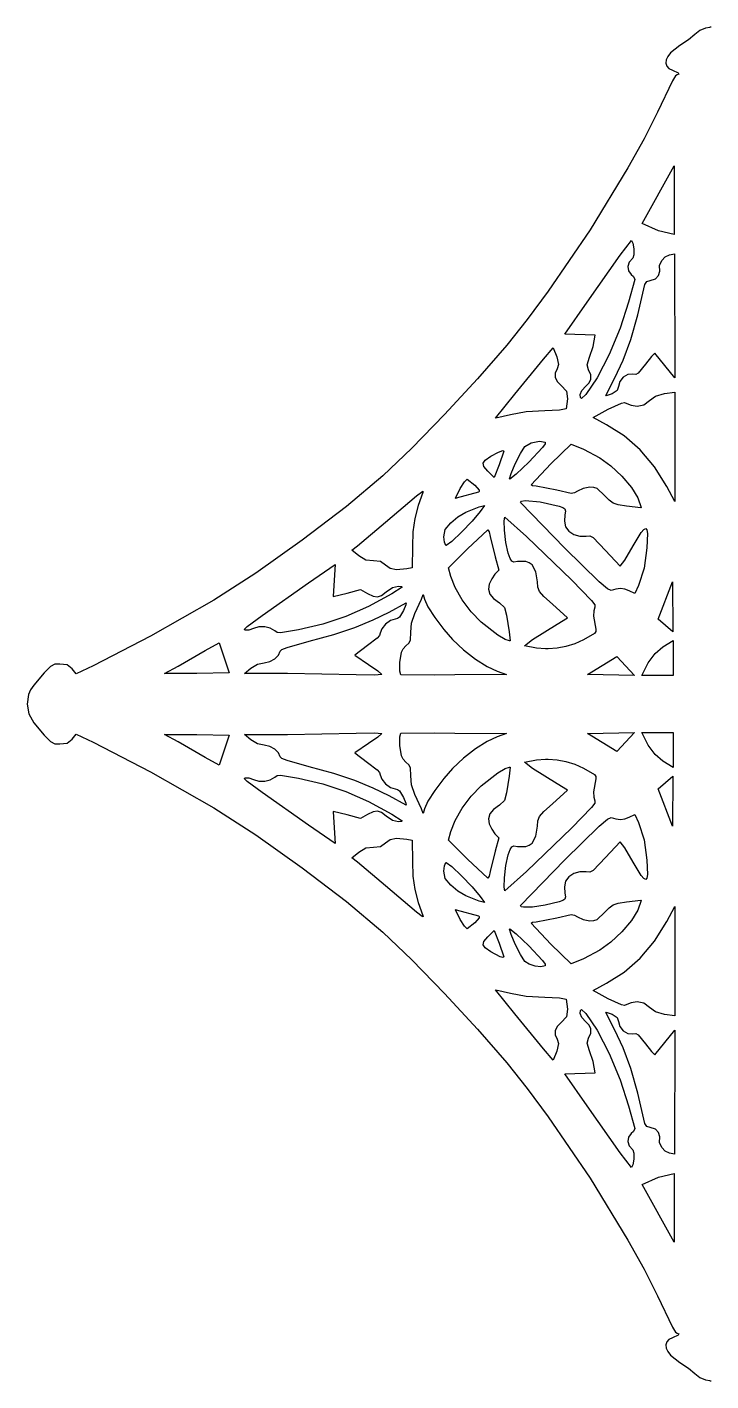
# Model space of a CAD drawing. Extents: x -1 to 211, y 44 to 253.
# Drawn here: x -1 to 105.1, y 43.6 to 253.4 of the extents above; entities that cross this region are included whole.
import ezdxf

# ---------------------------------------------------------------- set-up
doc = ezdxf.new("R2010")
doc.units = 0

msp = doc.modelspace()

# ---------------------------------------------------------------- linework, layer by layer
at = {"layer": 'Layer 1'}
for p, q in [((102.561977, 252.296037), (101.587996, 251.477883)), ((103.33487, 252.889148), (102.561977, 252.296037)), ((104.193574, 253.248537), (103.33487, 252.889148)), ((104.881491, 253.398467), (104.193574, 253.248537)), ((104.881491, 253.442564), (104.881491, 253.398467)), ((104.996144, 253.416106), (104.881491, 253.442564)), ((104.881491, 253.442564), (104.881491, 253.442564)), ((105.110796, 253.442564), (104.996144, 253.416106)), ((100.242463, 250.576245), (98.804564, 249.455516)), ((101.587996, 251.477883), (100.242463, 250.576245)), ((98.105873, 248.343378), (98.048376, 247.840453)), ((98.048376, 247.840453), (98.193255, 247.399583)), ((98.359889, 248.888388), (98.105873, 248.343378)), ((98.804564, 249.455516), (98.359889, 248.888388)), ((98.193255, 247.399583), (98.546368, 247.040737)), ((98.546368, 247.040737), (99.113574, 246.783884)), ((99.555312, 245.878172), (99.096577, 245.091846)), ((99.113574, 246.783884), (99.983171, 246.331451)), ((99.792671, 246.060689), (99.555312, 245.878172)), ((100.051619, 246.139626), (99.792671, 246.060689)), ((99.983171, 246.331451), (100.051619, 246.139626)), ((99.096577, 245.091846), (96.767602, 240.275134)), ((96.767602, 240.275134), (94.682236, 236.135261)), ((94.682236, 236.135261), (92.185237, 231.622682)), ((92.185237, 231.622682), (86.299961, 222.010141)), ((94.386352, 222.989023), (99.351699, 231.92312)), ((99.351699, 231.92312), (99.34288, 221.260412)), ((99.351699, 231.92312), (99.351699, 231.92312)), ((96.917533, 221.851314), (94.386352, 222.989023)), ((86.299961, 222.010141), (79.799008, 212.498986)), ((99.34288, 221.260412), (96.917533, 221.851314)), ((90.999685, 218.067773), (92.728296, 220.369648)), ((92.728296, 220.369648), (92.939418, 219.963969)), ((92.728296, 220.369648), (92.728296, 220.369648)), ((92.939418, 219.963969), (93.069441, 219.04744)), ((93.069441, 219.04744), (93.081808, 218.108507)), ((98.621483, 218.128941), (99.378158, 218.297078)), ((99.378158, 218.297078), (99.431074, 199.070689)), ((99.378158, 218.297078), (99.378158, 218.297078)), ((85.875588, 210.80937), (90.999685, 218.067773)), ((92.379277, 216.973813), (92.145973, 216.31029)), ((92.145973, 216.31029), (92.241314, 215.672226)), ((92.939963, 217.63562), (92.379277, 216.973813)), ((93.081808, 218.108507), (92.939963, 217.63562)), ((97.085102, 216.480273), (97.442802, 217.267872)), ((97.126987, 215.624165), (97.085102, 216.480273)), ((97.442802, 217.267872), (97.965646, 217.80165)), ((97.965646, 217.80165), (98.621483, 218.128941)), ((92.241314, 215.672226), (92.66656, 215.086801)), ((93.248644, 214.319509), (92.252046, 210.80937)), ((92.66656, 215.086801), (93.032868, 214.756671)), ((93.032868, 214.756671), (93.248644, 214.319509)), ((95.086193, 214.004547), (95.647533, 214.169578)), ((95.647533, 214.169578), (96.444548, 214.407601)), ((96.444548, 214.407601), (96.925584, 214.912869)), ((96.925584, 214.912869), (97.126987, 215.624165)), ((79.799008, 212.498986), (76.532415, 208.113138)), ((93.714162, 208.821597), (94.818505, 213.534578)), ((94.818505, 213.534578), (95.086193, 214.004547)), ((82.391908, 205.826384), (85.875588, 210.80937)), ((92.252046, 210.80937), (90.956158, 206.763427)), ((76.532415, 208.113138), (73.369616, 204.150689)), ((92.615976, 204.997664), (93.714162, 208.821597)), ((87.092671, 205.676453), (82.391908, 205.826384)), ((90.956158, 206.763427), (89.258865, 202.658977)), ((73.369616, 204.150689), (68.847001, 198.931513)), ((79.084616, 201.954648), (80.557463, 203.718537)), ((80.557463, 203.718537), (81.130727, 202.333884)), ((80.557463, 203.718537), (80.557463, 203.718537)), ((86.201908, 202.280967), (86.788613, 203.9159)), ((86.788613, 203.9159), (87.092671, 205.676453)), ((91.448272, 201.828421), (92.615976, 204.997664)), ((74.648435, 196.557148), (79.084616, 201.954648)), ((81.130727, 202.333884), (81.415175, 201.121155)), ((85.86968, 201.091666), (86.201908, 202.280967)), ((89.258865, 202.658977), (87.411132, 199.042414)), ((90.13538, 199.079509), (91.448272, 201.828421)), ((95.831592, 202.381263), (94.915519, 201.178537)), ((96.353088, 202.880689), (95.831592, 202.381263)), ((99.431074, 199.070689), (96.353088, 202.880689)), ((80.882782, 199.804737), (80.881763, 199.159724)), ((81.201283, 200.455342), (80.882782, 199.804737)), ((81.415175, 201.121155), (81.201283, 200.455342)), ((86.087255, 200.305412), (85.86968, 201.091666)), ((86.401917, 199.54222), (86.087255, 200.305412)), ((86.434839, 198.876886), (86.401917, 199.54222)), ((92.17994, 199.580612), (91.464022, 199.157299)), ((92.931144, 199.643953), (92.17994, 199.580612)), ((93.390922, 199.59975), (92.931144, 199.643953)), ((93.785086, 199.772011), (93.390922, 199.59975)), ((94.915519, 201.178537), (93.785086, 199.772011)), ((68.847001, 198.931513), (63.745479, 193.39787)), ((80.881763, 199.159724), (81.197048, 198.520906)), ((81.197048, 198.520906), (81.827463, 197.888884)), ((81.827463, 197.888884), (82.643725, 197.015729)), ((85.020593, 197.123246), (85.637463, 197.756592)), ((85.637463, 197.756592), (86.181521, 198.288611)), ((87.411132, 199.042414), (85.663921, 196.460134)), ((86.181521, 198.288611), (86.434839, 198.876886)), ((88.741908, 196.301384), (90.13538, 199.079509)), ((90.717463, 197.730134), (90.492387, 197.108195)), ((90.928245, 198.498859), (90.717463, 197.730134)), ((91.464022, 199.157299), (90.928245, 198.498859)), ((71.623366, 192.817703), (74.648435, 196.557148)), ((82.806421, 195.825134), (82.594755, 194.272912)), ((82.643725, 197.015729), (82.806421, 195.825134)), ((84.790796, 196.477773), (85.020593, 197.123246)), ((84.829052, 196.016841), (84.790796, 196.477773)), ((84.967185, 195.860412), (84.829052, 196.016841)), ((85.663921, 196.460134), (84.967185, 195.860412)), ((88.812463, 196.266106), (88.741908, 196.301384)), ((89.729685, 196.592426), (88.812463, 196.266106)), ((90.492387, 197.108195), (89.729685, 196.592426)), ((91.17632, 195.152543), (91.667414, 195.215476)), ((91.667414, 195.215476), (92.013921, 195.066662)), ((94.656456, 194.870812), (95.506421, 195.534092)), ((95.506421, 195.534092), (96.458027, 196.244075)), ((96.458027, 196.244075), (97.870033, 196.618884)), ((97.870033, 196.618884), (99.466352, 196.865828)), ((99.466352, 196.865828), (99.457533, 179.879578)), ((99.466352, 196.865828), (99.466352, 196.865828)), ((63.745479, 193.39787), (58.651633, 188.169456)), ((73.94288, 193.311592), (71.685102, 192.808884)), ((76.391328, 193.769619), (73.94288, 193.311592)), ((79.287463, 193.946592), (76.391328, 193.769619)), ((81.538633, 194.060705), (79.287463, 193.946592)), ((82.594755, 194.272912), (81.538633, 194.060705)), ((86.766352, 192.897078), (89.129963, 194.202356)), ((89.129963, 194.202356), (91.17632, 195.152543)), ((92.013921, 195.066662), (92.693118, 194.805344)), ((92.693118, 194.805344), (93.61906, 194.696245)), ((93.61906, 194.696245), (94.656456, 194.870812)), ((71.685102, 192.808884), (71.623366, 192.817703)), ((88.847741, 191.75937), (86.766352, 192.897078)), ((91.58072, 190.063668), (88.847741, 191.75937)), ((76.209477, 188.399162), (77.183835, 188.976109)), ((77.183835, 188.976109), (78.476074, 189.254648)), ((78.476074, 189.254648), (79.349199, 189.113537)), ((78.476074, 189.254648), (78.476074, 189.254648)), ((79.349199, 189.113537), (79.335776, 188.841362)), ((94.075554, 187.885196), (91.58072, 190.063668)), ((58.651633, 188.169456), (54.152046, 183.865967)), ((70.049268, 186.303069), (70.908991, 186.899856)), ((70.908991, 186.899856), (72.092386, 187.565281)), ((72.092386, 187.565281), (72.796352, 187.808259)), ((72.937463, 187.711245), (72.18781, 185.56812)), ((72.796352, 187.808259), (72.937463, 187.711245)), ((72.796352, 187.808259), (72.796352, 187.808259)), ((74.704967, 185.743952), (75.521362, 187.332328)), ((75.521362, 187.332328), (76.209477, 188.399162)), ((78.922159, 188.245913), (76.818019, 185.991453)), ((79.335776, 188.841362), (78.922159, 188.245913)), ((80.204685, 185.744509), (83.379685, 188.760759)), ((83.379685, 188.760759), (85.285581, 188.023951)), ((83.379685, 188.760759), (83.379685, 188.760759)), ((85.285581, 188.023951), (87.833505, 186.688189)), ((96.29143, 185.264765), (94.075554, 187.885196)), ((69.706647, 185.820235), (70.049268, 186.303069)), ((69.85275, 185.306152), (69.706647, 185.820235)), ((70.459199, 184.61562), (69.85275, 185.306152)), ((72.18781, 185.56812), (71.446977, 183.627842)), ((74.045514, 184.233024), (74.704967, 185.743952)), ((76.818019, 185.991453), (74.854288, 184.123496)), ((77.170796, 182.498953), (80.204685, 185.744509)), ((87.833505, 186.688189), (89.521155, 185.438697)), ((89.521155, 185.438697), (91.234702, 183.803433)), ((98.187533, 182.243189), (96.29143, 185.264765)), ((54.152046, 183.865967), (48.533815, 179.132388)), ((66.181769, 181.934509), (66.832868, 182.967086)), ((66.832868, 182.967086), (67.222463, 183.380898)), ((67.222463, 183.380898), (68.413088, 182.401939)), ((67.222463, 183.380898), (67.222463, 183.380898)), ((71.446977, 183.627842), (70.459199, 184.61562)), ((73.828227, 183.398537), (74.045514, 184.233024)), ((73.854685, 183.380898), (73.828227, 183.398537)), ((74.854288, 184.123496), (73.854685, 183.380898)), ((91.234702, 183.803433), (92.713883, 182.058325)), ((54.584199, 176.669301), (59.373158, 180.761523)), ((59.373158, 180.761523), (60.369755, 181.493537)), ((60.387394, 181.290689), (59.638688, 179.268449)), ((60.369755, 181.493537), (60.387394, 181.290689)), ((60.369755, 181.493537), (60.369755, 181.493537)), ((65.423296, 180.391106), (66.181769, 181.934509)), ((68.977533, 181.325967), (65.546769, 180.391106)), ((68.413088, 182.401939), (69.085059, 181.639258)), ((69.122407, 181.439408), (68.977533, 181.325967)), ((69.085059, 181.639258), (69.122407, 181.439408)), ((77.398777, 182.34426), (77.170796, 182.498953)), ((77.946908, 182.278467), (77.398777, 182.34426)), ((81.157185, 181.625828), (77.946908, 182.278467)), ((83.382254, 181.124857), (81.157185, 181.625828)), ((83.87597, 181.214965), (83.382254, 181.124857)), ((84.349824, 181.519995), (83.87597, 181.214965)), ((85.218399, 181.921061), (84.349824, 181.519995)), ((86.254824, 182.102078), (85.218399, 181.921061)), ((86.903692, 182.078608), (86.254824, 182.102078)), ((87.406228, 181.912686), (86.903692, 182.078608)), ((88.565519, 180.823259), (87.406228, 181.912686)), ((89.263269, 180.081851), (88.565519, 180.823259)), ((92.713883, 182.058325), (93.698435, 180.479301)), ((99.457533, 179.879578), (98.187533, 182.243189)), ((48.533815, 179.132388), (41.659736, 173.876532)), ((59.638688, 179.268449), (59.127083, 177.260995)), ((65.458574, 180.382287), (65.423296, 180.391106)), ((65.546769, 180.391106), (65.458574, 180.382287)), ((67.019616, 178.239162), (69.101005, 179.05937)), ((69.101005, 179.05937), (69.930033, 179.262217)), ((69.930033, 179.262217), (69.277394, 178.344995)), ((69.930033, 179.262217), (69.930033, 179.262217)), ((75.52156, 179.756106), (75.672817, 179.95262)), ((82.365449, 172.682912), (75.52156, 179.756106)), ((75.672817, 179.95262), (76.244755, 180.029509)), ((76.244755, 180.029509), (78.540064, 179.818165)), ((76.244755, 180.029509), (76.244755, 180.029509)), ((78.540064, 179.818165), (81.492324, 179.165203)), ((81.492324, 179.165203), (82.102213, 178.971395)), ((82.102213, 178.971395), (82.402727, 178.75953)), ((82.472935, 178.410953), (82.391908, 177.807009)), ((82.402727, 178.75953), (82.472935, 178.410953)), ((89.872722, 179.651201), (89.263269, 180.081851)), ((90.67083, 179.396476), (89.872722, 179.651201)), ((91.934546, 179.182842), (90.67083, 179.396476)), ((94.183505, 178.935898), (91.934546, 179.182842)), ((93.698435, 180.479301), (94.25406, 178.953537)), ((94.25406, 178.953537), (94.183505, 178.935898)), ((50.209755, 173.000412), (54.584199, 176.669301)), ((59.127083, 177.260995), (58.833324, 175.175974)), ((63.819245, 175.567347), (64.691283, 176.607564)), ((64.691283, 176.607564), (65.817788, 177.505698)), ((65.817788, 177.505698), (67.019616, 178.239162)), ((68.041735, 176.861836), (66.386056, 175.141274)), ((69.277394, 178.344995), (68.041735, 176.861836)), ((72.974056, 176.876932), (73.105033, 177.47187)), ((73.008019, 175.434578), (72.974056, 176.876932)), ((73.105033, 177.47187), (76.465241, 174.45562)), ((73.105033, 177.47187), (73.105033, 177.47187)), ((82.391908, 177.807009), (82.356006, 176.832856)), ((82.356006, 176.832856), (82.51538, 175.972564)), ((58.833324, 175.175974), (58.738158, 172.921037)), ((63.62413, 174.437981), (63.819245, 175.567347)), ((63.711911, 173.5677), (63.62413, 174.437981)), ((66.386056, 175.141274), (64.846514, 173.708475)), ((67.293019, 172.55062), (70.45038, 175.505134)), ((70.45038, 175.505134), (70.645105, 175.194248)), ((70.45038, 175.505134), (70.45038, 175.505134)), ((70.645105, 175.194248), (70.829616, 174.446801)), ((70.829616, 174.446801), (71.570449, 171.315898)), ((73.252064, 173.551961), (73.008019, 175.434578)), ((76.465241, 174.45562), (83.46788, 167.673467)), ((82.51538, 175.972564), (82.995355, 175.303139)), ((82.995355, 175.303139), (83.785637, 174.795997)), ((83.785637, 174.795997), (84.743359, 174.515541)), ((84.743359, 174.515541), (85.725658, 174.526176)), ((85.725658, 174.526176), (86.277171, 174.564575)), ((86.277171, 174.564575), (86.801121, 174.320412)), ((86.801121, 174.320412), (88.70663, 172.277217)), ((92.98406, 173.000412), (94.235026, 175.065656)), ((94.235026, 175.065656), (94.650178, 175.567732)), ((94.650178, 175.567732), (94.941928, 175.714002)), ((94.941928, 175.714002), (95.12289, 175.502882)), ((95.12289, 175.502882), (95.205678, 174.932792)), ((95.205678, 174.932792), (95.127185, 172.70937)), ((41.659736, 173.876532), (34.474556, 168.793364)), ((49.371908, 172.338953), (50.209755, 173.000412)), ((50.43906, 171.465828), (49.371908, 172.338953)), ((58.738158, 172.921037), (58.729338, 169.631384)), ((63.923991, 173.097426), (63.711911, 173.5677)), ((63.959269, 173.088606), (63.923991, 173.097426)), ((64.846514, 173.708475), (63.959269, 173.088606)), ((64.347324, 169.587287), (67.293019, 172.55062)), ((73.62538, 171.897981), (73.252064, 173.551961)), ((87.697348, 167.458394), (82.365449, 172.682912)), ((88.70663, 172.277217), (90.999685, 169.860689)), ((91.674458, 170.784092), (92.98406, 173.000412)), ((95.127185, 172.70937), (94.712748, 169.556418)), ((42.633852, 167.258953), (46.743713, 170.142912)), ((46.743713, 170.142912), (46.602602, 167.717564)), ((46.743713, 170.142912), (46.743713, 170.142912)), ((51.528273, 170.778962), (50.43906, 171.465828)), ((52.696838, 170.672078), (51.528273, 170.778962)), ((53.793901, 170.588846), (52.696838, 170.672078)), ((54.57538, 170.019439), (53.793901, 170.588846)), ((55.309904, 169.493834), (54.57538, 170.019439)), ((71.570449, 171.315898), (72.134894, 169.243328)), ((73.907744, 171.044157), (73.62538, 171.897981)), ((74.150759, 170.620371), (73.907744, 171.044157)), ((74.483863, 170.506866), (74.150759, 170.620371)), ((75.036491, 170.583884), (74.483863, 170.506866)), ((76.34517, 170.588813), (75.036491, 170.583884)), ((76.870513, 170.389869), (76.34517, 170.588813)), ((77.307354, 170.05905), (76.870513, 170.389869)), ((77.908012, 169.008979), (77.307354, 170.05905)), ((90.999685, 169.860689), (91.674458, 170.784092)), ((34.474556, 168.793364), (27.92302, 164.577842)), ((56.277533, 169.296245), (55.309904, 169.493834)), ((57.891491, 169.463814), (56.277533, 169.296245)), ((58.729338, 169.631384), (57.891491, 169.463814)), ((64.708921, 168.246731), (64.347324, 169.587287)), ((65.380943, 166.559168), (64.708921, 168.246731)), ((71.04852, 167.91869), (70.653227, 167.091384)), ((71.55281, 168.625967), (71.04852, 167.91869)), ((72.134894, 169.243328), (71.55281, 168.625967)), ((78.132116, 167.452981), (77.908012, 169.008979)), ((94.712748, 169.556418), (93.804269, 166.870898)), ((35.446005, 162.205412), (42.633852, 167.258953)), ((46.602602, 167.717564), (46.47031, 165.186384)), ((48.648713, 165.662634), (50.721283, 166.253537)), ((50.721283, 166.253537), (51.779616, 165.653814)), ((53.948503, 165.335593), (54.690033, 165.909578)), ((54.690033, 165.909578), (55.650521, 166.554157)), ((57.148021, 166.588849), (55.580796, 165.592078)), ((55.650521, 166.554157), (56.603852, 166.756245)), ((56.603852, 166.756245), (57.097089, 166.728503)), ((57.097089, 166.728503), (57.148021, 166.588849)), ((66.49009, 164.664674), (65.380943, 166.559168)), ((70.653227, 167.091384), (70.530925, 166.286539)), ((70.530925, 166.286539), (70.749791, 165.537034)), ((78.183185, 166.588602), (78.132116, 167.452981)), ((78.446086, 165.936478), (78.183185, 166.588602)), ((79.1407, 165.167275), (78.446086, 165.936478)), ((83.46788, 167.673467), (86.54627, 164.556534)), ((88.995945, 166.348989), (87.697348, 167.458394)), ((89.562116, 166.077148), (88.995945, 166.348989)), ((90.300885, 166.317764), (89.562116, 166.077148)), ((91.023906, 166.396874), (90.300885, 166.317764)), ((91.719382, 166.313915), (91.023906, 166.396874)), ((92.375519, 166.068328), (91.719382, 166.313915)), ((93.266283, 165.609717), (92.375519, 166.068328)), ((93.804269, 166.870898), (93.266283, 165.609717)), ((96.864616, 161.658606), (99.113574, 167.417703)), ((99.113574, 167.417703), (99.148852, 159.674231)), ((99.113574, 167.417703), (99.113574, 167.417703)), ((27.92302, 164.577842), (18.103935, 159.037433)), ((46.47031, 165.186384), (48.648713, 165.662634)), ((51.779616, 165.653814), (52.661395, 165.22204)), ((55.580796, 165.592078), (51.940118, 163.626868)), ((52.661395, 165.22204), (53.328324, 165.11119)), ((53.328324, 165.11119), (53.948503, 165.335593)), ((55.157463, 162.761037), (57.776838, 164.172148)), ((57.745071, 163.859879), (57.362324, 162.972703)), ((57.776838, 164.172148), (57.745071, 163.859879)), ((57.776838, 164.172148), (57.776838, 164.172148)), ((59.143852, 162.522912), (60.149269, 164.77187)), ((60.149269, 164.77187), (60.422671, 165.468606)), ((60.422671, 165.468606), (60.59906, 164.77187)), ((60.422671, 165.468606), (60.422671, 165.468606)), ((60.59906, 164.77187), (61.154832, 163.581576)), ((67.879434, 162.799525), (66.49009, 164.664674)), ((70.749791, 165.537034), (71.315045, 164.834896)), ((71.315045, 164.834896), (72.231908, 164.172148)), ((72.231908, 164.172148), (73.043567, 163.473638)), ((80.486908, 163.951662), (79.1407, 165.167275)), ((82.806421, 161.879092), (80.486908, 163.951662)), ((86.54627, 164.556534), (87.0422, 163.858439)), ((87.0422, 163.858439), (87.039755, 163.50187)), ((33.125092, 160.51928), (35.446005, 162.205412)), ((48.426893, 162.082705), (44.870238, 160.893142)), ((51.940118, 163.626868), (48.426893, 162.082705)), ((52.651428, 161.522969), (55.157463, 162.761037)), ((56.065866, 161.676245), (55.3591, 161.439867)), ((56.418521, 161.738122), (56.065866, 161.676245)), ((56.725984, 161.949285), (56.418521, 161.738122)), ((57.362324, 162.972703), (56.725984, 161.949285)), ((58.592835, 161.01857), (59.143852, 162.522912)), ((61.154832, 163.581576), (62.241121, 161.893309)), ((62.241121, 161.893309), (63.6044, 160.070052)), ((69.392046, 161.199995), (67.879434, 162.799525)), ((73.043567, 163.473638), (73.360796, 162.293606)), ((73.360796, 162.293606), (73.77531, 159.709509)), ((81.192463, 160.891314), (82.806421, 161.879092)), ((86.866339, 162.967505), (86.837316, 162.090861)), ((86.837316, 162.090861), (87.180866, 160.079926)), ((87.039755, 163.50187), (86.866339, 162.967505)), ((99.148852, 159.674231), (96.864616, 161.658606)), ((32.714273, 160.097045), (33.125092, 160.51928)), ((32.764894, 159.921176), (32.714273, 160.097045)), ((33.372129, 159.955183), (32.764894, 159.921176)), ((34.105449, 160.203398), (33.372129, 159.955183)), ((34.923509, 160.440179), (34.105449, 160.203398)), ((35.834182, 160.44558), (34.923509, 160.440179)), ((36.702902, 160.23508), (35.834182, 160.44558)), ((37.395102, 159.824162), (36.702902, 160.23508)), ((37.757781, 159.584676), (37.395102, 159.824162)), ((38.312324, 159.524301), (37.757781, 159.584676)), ((41.099269, 159.991731), (38.312324, 159.524301)), ((44.870238, 160.893142), (41.099269, 159.991731)), ((46.538637, 159.299993), (49.813459, 160.382358)), ((49.813459, 160.382358), (52.651428, 161.522969)), ((53.993994, 160.136981), (53.746352, 159.462564)), ((54.600026, 160.861431), (53.993994, 160.136981)), ((55.3591, 161.439867), (54.600026, 160.861431)), ((58.433156, 158.377774), (58.500033, 159.630134)), ((58.500033, 159.630134), (58.592835, 161.01857)), ((63.6044, 160.070052), (64.991144, 158.474787)), ((72.01181, 159.167612), (69.392046, 161.199995)), ((73.77531, 159.709509), (73.889963, 158.307217)), ((77.357335, 158.483786), (81.192463, 160.891314)), ((87.219409, 159.726584), (86.99321, 159.403817)), ((87.180866, 160.079926), (87.219409, 159.726584)), ((18.103935, 159.037433), (9.216978, 154.426662)), ((26.617742, 156.781453), (28.787324, 158.007356)), ((28.787324, 158.007356), (30.321908, 153.34187)), ((28.787324, 158.007356), (28.787324, 158.007356)), ((39.316971, 157.261564), (42.722046, 158.236662)), ((42.722046, 158.236662), (46.538637, 159.299993)), ((51.770796, 157.584023), (49.80406, 156.084717)), ((53.264708, 158.715149), (51.770796, 157.584023)), ((53.627472, 159.132522), (53.264708, 158.715149)), ((53.746352, 159.462564), (53.627472, 159.132522)), ((57.310309, 157.02719), (57.75038, 157.495828)), ((57.75038, 157.495828), (58.191306, 157.954449)), ((58.191306, 157.954449), (58.433156, 158.377774)), ((64.991144, 158.474787), (66.672216, 156.907272)), ((73.129763, 158.502472), (72.01181, 159.167612)), ((73.810588, 158.271939), (73.129763, 158.502472)), ((73.889963, 158.307217), (73.810588, 158.271939)), ((76.138921, 157.531106), (77.357335, 158.483786)), ((77.982185, 157.169509), (76.138921, 157.531106)), ((82.558412, 157.417988), (81.194225, 157.149618)), ((83.923132, 157.850955), (82.558412, 157.417988)), ((85.293505, 158.448328), (83.923132, 157.850955)), ((86.99321, 159.403817), (85.293505, 158.448328)), ((97.595694, 157.378224), (99.18413, 158.360134)), ((99.18413, 158.360134), (99.18413, 152.927356)), ((99.18413, 158.360134), (99.18413, 158.360134)), ((22.419686, 154.382564), (26.617742, 156.781453)), ((36.617673, 155.06461), (37.411323, 155.492097)), ((37.411323, 155.492097), (37.996221, 156.068169)), ((37.996221, 156.068169), (38.22413, 156.684439)), ((38.22413, 156.684439), (38.493385, 156.927514)), ((38.493385, 156.927514), (39.316971, 157.261564)), ((49.80406, 156.084717), (51.911908, 154.620689)), ((56.78906, 154.938189), (57.038053, 156.538637)), ((57.038053, 156.538637), (57.310309, 157.02719)), ((66.672216, 156.907272), (68.514458, 155.476)), ((68.514458, 155.476), (70.321449, 154.320423)), ((79.366838, 157.046037), (77.982185, 157.169509)), ((79.825449, 157.046037), (79.366838, 157.046037)), ((81.194225, 157.149618), (79.825449, 157.046037)), ((85.919685, 153.068467), (90.45288, 155.88187)), ((90.45288, 155.88187), (93.186908, 152.927356)), ((90.45288, 155.88187), (90.45288, 155.88187)), ((95.33931, 154.90179), (96.388366, 156.322842)), ((96.388366, 156.322842), (97.595694, 157.378224)), ((1.651895, 153.325079), (0.035936, 151.401592)), ((2.600948, 154.302466), (1.651895, 153.325079)), ((3.277322, 154.654034), (2.600948, 154.302466)), ((4.075242, 154.700064), (3.277322, 154.654034)), ((5.190201, 154.549816), (4.075242, 154.700064)), ((5.953784, 153.950412), (5.190201, 154.549816)), ((6.597603, 153.200759), (5.953784, 153.950412)), ((9.216978, 154.426662), (6.597603, 153.200759)), ((20.30302, 153.227217), (22.419686, 154.382564)), ((25.312464, 153.218398), (20.30302, 153.227217)), ((30.321908, 153.34187), (25.312464, 153.218398)), ((32.720796, 153.227217), (33.708574, 154.056245)), ((39.353019, 153.218398), (32.720796, 153.227217)), ((33.708574, 154.056245), (34.713654, 154.69636)), ((34.713654, 154.69636), (35.763505, 154.894092)), ((35.763505, 154.894092), (36.617673, 155.06461)), ((50.006908, 153.02437), (39.353019, 153.218398)), ((51.911908, 154.620689), (53.397307, 153.648363)), ((53.397307, 153.648363), (54.019755, 153.094926)), ((56.782105, 153.594382), (56.78906, 154.938189)), ((56.974269, 153.033189), (56.782105, 153.594382)), ((70.321449, 154.320423), (71.896769, 153.579995)), ((71.896769, 153.579995), (73.360796, 153.068467)), ((94.324616, 152.927356), (95.33931, 154.90179)), ((0.035936, 151.401592), (-0.490496, 150.675752)), ((52.890866, 152.962634), (50.006908, 153.02437)), ((54.019755, 153.094926), (52.890866, 152.962634)), ((62.168921, 152.971453), (56.974269, 153.033189)), ((65.317463, 152.997912), (62.168921, 152.971453)), ((73.360796, 153.068467), (65.317463, 152.997912)), ((93.186908, 152.927356), (85.919685, 153.068467)), ((99.18413, 152.927356), (94.324616, 152.927356)), ((-0.817445, 149.96178), (-1.023038, 148.491686)), ((-0.490496, 150.675752), (-0.817445, 149.96178)), ((-1.023038, 148.491686), (-0.768375, 146.957032)), ((-0.768375, 146.957032), (0.035936, 145.598398)), ((0.035936, 145.598398), (1.651895, 143.674899)), ((1.651895, 143.674899), (2.600948, 142.697507)), ((5.190201, 142.450169), (5.953784, 143.049578)), ((5.953784, 143.049578), (6.597603, 143.799231)), ((6.597603, 143.799231), (9.216978, 142.573328)), ((20.30302, 143.772773), (25.312464, 143.781592)), ((22.419686, 142.617426), (20.30302, 143.772773)), ((25.312464, 143.781592), (30.321908, 143.65812)), ((25.312464, 143.781592), (25.312464, 143.781592)), ((30.321908, 143.65812), (28.787324, 138.992634)), ((32.720796, 143.772773), (39.353019, 143.781592)), ((33.708574, 142.943745), (32.720796, 143.772773)), ((34.713654, 142.303627), (33.708574, 142.943745)), ((39.353019, 143.781592), (50.006908, 143.97562)), ((50.006908, 143.97562), (52.890866, 144.037356)), ((53.397307, 143.351628), (51.911908, 142.379301)), ((52.890866, 144.037356), (54.019755, 143.905064)), ((52.890866, 144.037356), (52.890866, 144.037356)), ((54.019755, 143.905064), (53.397307, 143.351628)), ((56.782105, 143.405618), (56.974269, 143.966801)), ((56.78906, 142.061801), (56.782105, 143.405618)), ((56.974269, 143.966801), (62.168921, 144.028537)), ((62.168921, 144.028537), (65.317463, 144.002078)), ((62.168921, 144.028537), (62.168921, 144.028537)), ((65.317463, 144.002078), (73.360796, 143.931523)), ((71.896769, 143.419995), (70.321449, 142.679564)), ((73.360796, 143.931523), (71.896769, 143.419995)), ((85.919685, 143.931523), (93.186908, 144.072634)), ((90.45288, 141.11812), (85.919685, 143.931523)), ((93.186908, 144.072634), (90.45288, 141.11812)), ((93.186908, 144.072634), (93.186908, 144.072634)), ((94.324616, 144.072634), (99.18413, 144.072634)), ((95.33931, 142.098196), (94.324616, 144.072634)), ((94.324616, 144.072634), (94.324616, 144.072634)), ((99.18413, 144.072634), (99.18413, 138.639856)), ((2.600948, 142.697507), (3.277322, 142.345942)), ((3.277322, 142.345942), (4.075242, 142.299926)), ((4.075242, 142.299926), (5.190201, 142.450169)), ((9.216978, 142.573328), (18.103935, 137.962562)), ((26.617742, 140.218537), (22.419686, 142.617426)), ((35.763505, 142.105898), (34.713654, 142.303627)), ((36.617673, 141.935376), (35.763505, 142.105898)), ((37.411323, 141.507893), (36.617673, 141.935376)), ((37.996221, 140.931825), (37.411323, 141.507893)), ((38.22413, 140.315551), (37.996221, 140.931825)), ((51.911908, 142.379301), (49.80406, 140.915273)), ((49.80406, 140.915273), (51.770796, 139.415967)), ((57.038053, 140.46135), (56.78906, 142.061801)), ((68.514458, 141.523981), (66.672216, 140.092707)), ((70.321449, 142.679564), (68.514458, 141.523981)), ((96.388366, 140.677148), (95.33931, 142.098196)), ((97.595694, 139.621768), (96.388366, 140.677148)), ((28.787324, 138.992634), (26.617742, 140.218537)), ((38.493385, 140.072475), (38.22413, 140.315551)), ((39.316971, 139.738428), (38.493385, 140.072475)), ((42.722046, 138.763328), (39.316971, 139.738428)), ((46.538637, 137.699993), (42.722046, 138.763328)), ((51.770796, 139.415967), (53.264708, 138.284839)), ((57.310309, 139.9728), (57.038053, 140.46135)), ((57.75038, 139.504162), (57.310309, 139.9728)), ((58.191306, 139.045537), (57.75038, 139.504162)), ((58.433156, 138.622213), (58.191306, 139.045537)), ((58.500033, 137.369856), (58.433156, 138.622213)), ((64.991144, 138.525203), (63.6044, 136.92993)), ((66.672216, 140.092707), (64.991144, 138.525203)), ((73.129763, 138.497523), (73.810588, 138.728051)), ((73.889963, 138.692773), (73.77531, 137.290481)), ((73.810588, 138.728051), (73.889963, 138.692773)), ((73.810588, 138.728051), (73.810588, 138.728051)), ((76.138921, 139.468884), (77.982185, 139.830481)), ((77.357335, 138.516201), (76.138921, 139.468884)), ((77.982185, 139.830481), (79.366838, 139.953953)), ((79.366838, 139.953953), (79.825449, 139.953953)), ((79.366838, 139.953953), (79.366838, 139.953953)), ((79.825449, 139.953953), (81.194225, 139.850368)), ((81.194225, 139.850368), (82.558412, 139.582)), ((82.558412, 139.582), (83.923132, 139.149036)), ((83.923132, 139.149036), (85.293505, 138.551662)), ((85.293505, 138.551662), (86.99321, 137.59617)), ((99.18413, 138.639856), (97.595694, 139.621768)), ((18.103935, 137.962562), (27.92302, 132.422148)), ((32.714273, 136.90294), (32.764894, 137.078814)), ((33.125092, 136.480707), (32.714273, 136.90294)), ((32.764894, 137.078814), (33.372129, 137.044792)), ((35.446005, 134.794578), (33.125092, 136.480707)), ((33.372129, 137.044792), (34.105449, 136.796592)), ((34.105449, 136.796592), (34.923509, 136.559811)), ((34.923509, 136.559811), (35.834182, 136.554413)), ((35.834182, 136.554413), (36.702902, 136.764914)), ((36.702902, 136.764914), (37.395102, 137.175828)), ((37.395102, 137.175828), (37.757781, 137.415316)), ((37.757781, 137.415316), (38.312324, 137.475689)), ((38.312324, 137.475689), (41.099269, 137.008259)), ((38.312324, 137.475689), (38.312324, 137.475689)), ((41.099269, 137.008259), (44.870238, 136.106844)), ((49.813459, 136.617627), (46.538637, 137.699993)), ((52.651428, 135.477018), (49.813459, 136.617627)), ((53.264708, 138.284839), (53.627472, 137.867466)), ((53.627472, 137.867466), (53.746352, 137.537426)), ((53.746352, 137.537426), (53.993994, 136.863001)), ((53.993994, 136.863001), (54.600026, 136.138553)), ((58.592835, 135.981421), (58.500033, 137.369856)), ((63.6044, 136.92993), (62.241121, 135.106673)), ((69.392046, 135.799995), (72.01181, 137.832387)), ((72.01181, 137.832387), (73.129763, 138.497523)), ((73.77531, 137.290481), (73.360796, 134.706384)), ((81.192463, 136.108676), (77.357335, 138.516201)), ((87.180866, 136.920064), (86.837316, 134.909116)), ((86.99321, 137.59617), (87.219409, 137.273404)), ((87.219409, 137.273404), (87.180866, 136.920064)), ((96.864616, 135.341384), (99.148852, 137.325759)), ((99.148852, 137.325759), (99.113574, 129.582287)), ((99.148852, 137.325759), (99.148852, 137.325759)), ((42.633852, 129.741037), (35.446005, 134.794578)), ((44.870238, 136.106844), (48.426893, 134.917279)), ((48.426893, 134.917279), (51.940118, 133.373116)), ((55.157463, 134.238953), (52.651428, 135.477018)), ((54.600026, 136.138553), (55.3591, 135.560121)), ((55.3591, 135.560121), (56.065866, 135.323745)), ((56.065866, 135.323745), (56.418521, 135.261866)), ((56.418521, 135.261866), (56.725984, 135.050696)), ((56.725984, 135.050696), (57.362324, 134.027287)), ((59.143852, 134.477078), (58.592835, 135.981421)), ((60.149269, 132.22812), (59.143852, 134.477078)), ((62.241121, 135.106673), (61.154832, 133.418411)), ((67.879434, 134.200463), (69.392046, 135.799995)), ((73.360796, 134.706384), (73.043567, 133.526344)), ((80.486908, 133.048328), (82.806421, 135.120898)), ((82.806421, 135.120898), (81.192463, 136.108676)), ((86.837316, 134.909116), (86.866339, 134.032476)), ((99.113574, 129.582287), (96.864616, 135.341384)), ((27.92302, 132.422148), (34.474556, 128.206621)), ((51.940118, 133.373116), (55.580796, 131.407912)), ((57.776838, 132.827842), (55.157463, 134.238953)), ((57.362324, 134.027287), (57.745071, 133.1401)), ((57.745071, 133.1401), (57.776838, 132.827842)), ((60.422671, 131.531384), (60.149269, 132.22812)), ((60.59906, 132.22812), (60.422671, 131.531384)), ((61.154832, 133.418411), (60.59906, 132.22812)), ((65.380943, 130.440828), (66.49009, 132.335318)), ((66.49009, 132.335318), (67.879434, 134.200463)), ((72.231908, 132.827842), (71.315045, 132.165091)), ((73.043567, 133.526344), (72.231908, 132.827842)), ((79.1407, 131.832708), (80.486908, 133.048328)), ((86.54627, 132.443459), (83.46788, 129.326523)), ((87.0422, 133.141552), (86.54627, 132.443459)), ((86.866339, 134.032476), (87.039755, 133.49812)), ((87.039755, 133.49812), (87.0422, 133.141552)), ((48.648713, 131.337356), (46.47031, 131.813606)), ((46.47031, 131.813606), (46.602602, 129.282426)), ((50.721283, 130.746453), (48.648713, 131.337356)), ((51.779616, 131.346176), (50.721283, 130.746453)), ((52.661395, 131.777947), (51.779616, 131.346176)), ((53.328324, 131.888795), (52.661395, 131.777947)), ((53.948503, 131.664393), (53.328324, 131.888795)), ((54.690033, 131.090412), (53.948503, 131.664393)), ((55.650521, 130.445841), (54.690033, 131.090412)), ((55.580796, 131.407912), (57.148021, 130.411147)), ((56.603852, 130.243745), (55.650521, 130.445841)), ((57.097089, 130.271493), (56.603852, 130.243745)), ((57.148021, 130.411147), (57.097089, 130.271493)), ((64.708921, 128.753259), (65.380943, 130.440828)), ((70.749791, 131.462953), (70.530925, 130.713452)), ((70.530925, 130.713452), (70.653227, 129.908606)), ((71.315045, 132.165091), (70.749791, 131.462953)), ((78.132116, 129.547009), (78.183185, 130.411379)), ((78.183185, 130.411379), (78.446086, 131.063502)), ((78.446086, 131.063502), (79.1407, 131.832708)), ((87.697348, 129.541591), (88.995945, 130.650996)), ((88.995945, 130.650996), (89.562116, 130.922842)), ((89.562116, 130.922842), (90.300885, 130.682214)), ((90.300885, 130.682214), (91.023906, 130.603105)), ((91.023906, 130.603105), (91.719382, 130.686069)), ((91.719382, 130.686069), (92.375519, 130.931662)), ((92.375519, 130.931662), (93.266283, 131.390273)), ((93.266283, 131.390273), (93.804269, 130.129092)), ((93.266283, 131.390273), (93.266283, 131.390273)), ((93.804269, 130.129092), (94.712748, 127.443567)), ((34.474556, 128.206621), (41.659736, 123.123452)), ((46.743713, 126.857078), (42.633852, 129.741037)), ((46.602602, 129.282426), (46.743713, 126.857078)), ((64.347324, 127.412703), (64.708921, 128.753259)), ((70.653227, 129.908606), (71.04852, 129.081297)), ((71.04852, 129.081297), (71.55281, 128.374023)), ((71.55281, 128.374023), (72.134894, 127.756662)), ((83.46788, 129.326523), (76.465241, 122.54437)), ((77.908012, 127.991006), (78.132116, 129.547009)), ((82.365449, 124.317078), (87.697348, 129.541591)), ((50.43906, 125.534162), (51.528273, 126.22103)), ((51.528273, 126.22103), (52.696838, 126.327912)), ((52.696838, 126.327912), (53.793901, 126.411145)), ((53.793901, 126.411145), (54.57538, 126.980551)), ((54.57538, 126.980551), (55.309904, 127.506157)), ((55.309904, 127.506157), (56.277533, 127.703745)), ((56.277533, 127.703745), (57.891491, 127.536176)), ((56.277533, 127.703745), (56.277533, 127.703745)), ((57.891491, 127.536176), (58.729338, 127.368606)), ((58.729338, 127.368606), (58.738158, 124.078953)), ((67.293019, 124.44937), (64.347324, 127.412703)), ((72.134894, 127.756662), (71.570449, 125.684092)), ((73.62538, 125.102009), (73.907744, 125.955834)), ((73.907744, 125.955834), (74.150759, 126.37962)), ((74.150759, 126.37962), (74.483863, 126.493124)), ((74.483863, 126.493124), (75.036491, 126.416106)), ((75.036491, 126.416106), (76.34517, 126.411176)), ((76.34517, 126.411176), (76.870513, 126.610118)), ((76.870513, 126.610118), (77.307354, 126.940935)), ((77.307354, 126.940935), (77.908012, 127.991006)), ((90.999685, 127.139301), (88.70663, 124.722773)), ((91.674458, 126.215899), (90.999685, 127.139301)), ((92.98406, 123.999578), (91.674458, 126.215899)), ((94.712748, 127.443567), (95.127185, 124.29062)), ((49.371908, 124.661037), (50.43906, 125.534162)), ((50.209755, 123.999578), (49.371908, 124.661037)), ((54.584199, 120.330689), (50.209755, 123.999578)), ((58.738158, 124.078953), (58.833324, 121.824017)), ((63.711911, 123.432292), (63.923991, 123.902564)), ((63.923991, 123.902564), (63.959269, 123.911384)), ((63.959269, 123.911384), (64.846514, 123.291517)), ((63.959269, 123.911384), (63.959269, 123.911384)), ((70.45038, 121.494856), (67.293019, 124.44937)), ((71.570449, 125.684092), (70.829616, 122.553189)), ((73.252064, 123.44803), (73.62538, 125.102009)), ((75.52156, 117.243884), (82.365449, 124.317078)), ((88.70663, 124.722773), (86.801121, 122.679579)), ((94.235026, 121.934335), (92.98406, 123.999578)), ((95.127185, 124.29062), (95.205678, 122.067199)), ((41.659736, 123.123452), (48.533815, 117.867601)), ((58.833324, 121.824017), (59.127083, 119.738996)), ((63.62413, 122.562009), (63.711911, 123.432292)), ((63.819245, 121.432644), (63.62413, 122.562009)), ((64.846514, 123.291517), (66.386056, 121.858717)), ((66.386056, 121.858717), (68.041735, 120.138154)), ((70.645105, 121.805743), (70.45038, 121.494856)), ((70.829616, 122.553189), (70.645105, 121.805743)), ((73.008019, 121.565412), (73.252064, 123.44803)), ((76.465241, 122.54437), (73.105033, 119.52812)), ((83.785637, 122.203994), (82.995355, 121.696851)), ((84.743359, 122.48445), (83.785637, 122.203994)), ((85.725658, 122.473814), (84.743359, 122.48445)), ((86.277171, 122.435416), (85.725658, 122.473814)), ((86.801121, 122.679579), (86.277171, 122.435416)), ((94.650178, 121.432259), (94.235026, 121.934335)), ((95.205678, 122.067199), (95.12289, 121.497109)), ((59.373158, 116.238467), (54.584199, 120.330689)), ((59.127083, 119.738996), (59.638688, 117.731541)), ((64.691283, 120.392426), (63.819245, 121.432644)), ((65.817788, 119.494293), (64.691283, 120.392426)), ((68.041735, 120.138154), (69.277394, 118.654995)), ((72.974056, 120.123059), (73.008019, 121.565412)), ((73.105033, 119.52812), (72.974056, 120.123059)), ((82.51538, 121.027426), (82.356006, 120.167135)), ((82.356006, 120.167135), (82.391908, 119.192981)), ((82.995355, 121.696851), (82.51538, 121.027426)), ((94.941928, 121.285989), (94.650178, 121.432259)), ((95.12289, 121.497109), (94.941928, 121.285989)), ((48.533815, 117.867601), (54.152046, 113.134023)), ((59.638688, 117.731541), (60.387394, 115.709301)), ((67.019616, 118.760828), (65.817788, 119.494293)), ((69.101005, 117.94062), (67.019616, 118.760828)), ((69.930033, 117.737773), (69.101005, 117.94062)), ((69.277394, 118.654995), (69.930033, 117.737773)), ((81.492324, 117.834787), (79.318846, 117.320796)), ((82.102213, 118.028596), (81.492324, 117.834787)), ((82.402727, 118.240461), (82.102213, 118.028596)), ((82.391908, 119.192981), (82.472935, 118.589038)), ((82.472935, 118.589038), (82.402727, 118.240461)), ((89.872722, 117.34879), (90.67083, 117.603515)), ((90.67083, 117.603515), (91.934546, 117.817148)), ((91.934546, 117.817148), (94.183505, 118.064092)), ((94.25406, 118.046453), (93.698435, 116.520689)), ((94.183505, 118.064092), (94.25406, 118.046453)), ((94.183505, 118.064092), (94.183505, 118.064092)), ((60.264548, 115.548571), (59.373158, 116.238467)), ((60.419134, 115.523741), (60.264548, 115.548571)), ((60.387394, 115.709301), (60.419134, 115.523741)), ((65.423296, 116.608884), (65.458574, 116.617703)), ((66.181769, 115.065481), (65.423296, 116.608884)), ((65.458574, 116.617703), (65.546769, 116.608884)), ((65.458574, 116.617703), (65.458574, 116.617703)), ((65.546769, 116.608884), (68.977533, 115.674023)), ((68.977533, 115.674023), (69.122407, 115.560584)), ((69.122407, 115.560584), (69.085059, 115.360734)), ((75.60483, 117.077602), (75.52156, 117.243884)), ((75.968733, 116.989015), (75.60483, 117.077602)), ((77.356071, 117.026762), (75.968733, 116.989015)), ((79.318846, 117.320796), (77.356071, 117.026762)), ((81.157185, 115.374162), (83.382254, 115.875134)), ((83.382254, 115.875134), (83.87597, 115.785026)), ((83.87597, 115.785026), (84.349824, 115.479995)), ((84.349824, 115.479995), (85.218399, 115.07893)), ((87.406228, 115.087305), (88.565519, 116.176731)), ((88.565519, 116.176731), (89.263269, 116.91814)), ((89.263269, 116.91814), (89.872722, 117.34879)), ((93.698435, 116.520689), (92.713883, 114.941667)), ((98.187533, 114.756801), (99.457533, 117.120412)), ((99.457533, 117.120412), (99.466352, 100.134162)), ((99.457533, 117.120412), (99.457533, 117.120412)), ((66.832868, 114.032905), (66.181769, 115.065481)), ((67.222463, 113.619092), (66.832868, 114.032905)), ((68.413088, 114.598051), (67.222463, 113.619092)), ((69.085059, 115.360734), (68.413088, 114.598051)), ((70.459199, 112.38437), (71.446977, 113.372148)), ((71.446977, 113.372148), (72.18781, 111.43187)), ((71.446977, 113.372148), (71.446977, 113.372148)), ((73.828227, 113.601453), (73.854685, 113.619092)), ((74.045514, 112.766966), (73.828227, 113.601453)), ((73.854685, 113.619092), (74.854288, 112.876495)), ((73.854685, 113.619092), (73.854685, 113.619092)), ((77.170796, 114.501037), (77.398777, 114.655731)), ((80.204685, 111.255481), (77.170796, 114.501037)), ((77.398777, 114.655731), (77.946908, 114.721523)), ((77.946908, 114.721523), (81.157185, 115.374162)), ((85.218399, 115.07893), (86.254824, 114.897912)), ((86.254824, 114.897912), (86.903692, 114.921383)), ((86.903692, 114.921383), (87.406228, 115.087305)), ((92.713883, 114.941667), (91.234702, 113.196558)), ((96.29143, 111.735225), (98.187533, 114.756801)), ((54.152046, 113.134023), (58.651633, 108.830535)), ((69.706647, 111.179756), (69.85275, 111.693838)), ((69.85275, 111.693838), (70.459199, 112.38437)), ((72.18781, 111.43187), (72.937463, 109.288745)), ((74.704967, 111.25604), (74.045514, 112.766966)), ((75.521362, 109.667664), (74.704967, 111.25604)), ((74.854288, 112.876495), (76.818019, 111.008537)), ((83.379685, 108.239231), (80.204685, 111.255481)), ((89.521155, 111.561293), (87.833505, 110.311801)), ((91.234702, 113.196558), (89.521155, 111.561293)), ((94.075554, 109.114796), (96.29143, 111.735225)), ((70.049268, 110.696922), (69.706647, 111.179756)), ((70.908991, 110.100134), (70.049268, 110.696922)), ((72.384083, 109.305526), (70.908991, 110.100134)), ((72.793334, 109.193205), (72.384083, 109.305526)), ((72.937463, 109.288745), (72.793334, 109.193205)), ((76.209477, 108.600828), (75.521362, 109.667664)), ((76.818019, 111.008537), (78.922159, 108.754078)), ((87.833505, 110.311801), (85.285581, 108.97604)), ((58.651633, 108.830535), (63.745479, 103.602121)), ((76.857095, 108.159479), (76.209477, 108.600828)), ((77.771327, 107.853678), (76.857095, 108.159479)), ((78.689564, 107.742858), (77.771327, 107.853678)), ((79.349199, 107.886453), (78.689564, 107.742858)), ((78.922159, 108.754078), (79.335776, 108.158629)), ((79.335776, 108.158629), (79.349199, 107.886453)), ((85.285581, 108.97604), (83.379685, 108.239231)), ((91.58072, 106.936324), (94.075554, 109.114796)), ((86.766352, 104.102912), (88.847741, 105.24062)), ((88.847741, 105.24062), (91.58072, 106.936324)), ((63.745479, 103.602121), (68.847001, 98.068477)), ((71.623366, 104.182287), (71.685102, 104.191106)), ((74.648435, 100.442842), (71.623366, 104.182287)), ((71.685102, 104.191106), (73.94288, 103.688398)), ((71.685102, 104.191106), (71.685102, 104.191106)), ((73.94288, 103.688398), (76.391328, 103.230372)), ((76.391328, 103.230372), (79.287463, 103.053398)), ((79.287463, 103.053398), (81.538633, 102.939287)), ((81.538633, 102.939287), (82.594755, 102.727078)), ((89.129963, 102.797634), (86.766352, 104.102912)), ((82.594755, 102.727078), (82.806421, 101.174856)), ((82.806421, 101.174856), (82.643725, 99.984262)), ((84.790796, 100.522217), (84.829052, 100.98315)), ((84.829052, 100.98315), (84.967185, 101.139578)), ((84.967185, 101.139578), (85.663921, 100.539856)), ((84.967185, 101.139578), (84.967185, 101.139578)), ((91.17632, 101.847448), (89.129963, 102.797634)), ((91.667414, 101.784515), (91.17632, 101.847448)), ((92.013921, 101.933328), (91.667414, 101.784515)), ((92.693118, 102.194647), (92.013921, 101.933328)), ((93.61906, 102.303745), (92.693118, 102.194647)), ((94.656456, 102.129179), (93.61906, 102.303745)), ((95.506421, 101.465898), (94.656456, 102.129179)), ((96.458027, 100.755916), (95.506421, 101.465898)), ((97.870033, 100.381106), (96.458027, 100.755916)), ((79.084616, 95.045342), (74.648435, 100.442842)), ((81.827463, 99.111106), (81.197048, 98.479085)), ((82.643725, 99.984262), (81.827463, 99.111106)), ((85.020593, 99.876745), (84.790796, 100.522217)), ((85.637463, 99.243398), (85.020593, 99.876745)), ((86.181521, 98.71138), (85.637463, 99.243398)), ((85.663921, 100.539856), (87.411132, 97.957577)), ((86.434839, 98.123105), (86.181521, 98.71138)), ((88.741908, 100.698606), (88.812463, 100.733884)), ((90.13538, 97.920481), (88.741908, 100.698606)), ((88.812463, 100.733884), (89.729685, 100.407564)), ((88.812463, 100.733884), (88.812463, 100.733884)), ((89.729685, 100.407564), (90.492387, 99.891796)), ((90.492387, 99.891796), (90.717463, 99.269856)), ((90.717463, 99.269856), (90.928245, 98.501133)), ((99.466352, 100.134162), (97.870033, 100.381106)), ((68.847001, 98.068477), (73.369616, 92.849301)), ((81.197048, 98.479085), (80.881763, 97.840267)), ((80.881763, 97.840267), (80.882782, 97.195254)), ((80.882782, 97.195254), (81.201283, 96.544648)), ((85.86968, 95.908325), (86.087255, 96.694578)), ((86.087255, 96.694578), (86.401917, 97.457771)), ((86.401917, 97.457771), (86.434839, 98.123105)), ((87.411132, 97.957577), (89.258865, 94.341014)), ((91.448272, 95.171569), (90.13538, 97.920481)), ((90.928245, 98.501133), (91.464022, 97.842692)), ((91.464022, 97.842692), (92.17994, 97.419378)), ((92.17994, 97.419378), (92.931144, 97.356037)), ((92.931144, 97.356037), (93.390922, 97.400241)), ((93.390922, 97.400241), (93.785086, 97.22798)), ((93.785086, 97.22798), (94.915519, 95.821453)), ((96.353088, 94.119301), (99.431074, 97.929301)), ((99.431074, 97.929301), (99.378158, 78.702912)), ((80.557463, 93.281453), (79.084616, 95.045342)), ((81.130727, 94.666106), (80.557463, 93.281453)), ((81.415175, 95.878837), (81.130727, 94.666106)), ((81.201283, 96.544648), (81.415175, 95.878837)), ((86.201908, 94.719023), (85.86968, 95.908325)), ((86.788613, 93.084091), (86.201908, 94.719023)), ((92.615976, 92.002327), (91.448272, 95.171569)), ((94.915519, 95.821453), (95.831592, 94.618728)), ((95.831592, 94.618728), (96.353088, 94.119301)), ((73.369616, 92.849301), (76.532415, 88.886852)), ((87.092671, 91.323537), (86.788613, 93.084091)), ((89.258865, 94.341014), (90.956158, 90.236563)), ((82.391908, 91.173606), (87.092671, 91.323537)), ((85.875588, 86.19062), (82.391908, 91.173606)), ((93.714162, 88.178394), (92.615976, 92.002327)), ((76.532415, 88.886852), (79.799008, 84.501005)), ((90.956158, 90.236563), (92.252046, 86.19062)), ((94.818505, 83.465412), (93.714162, 88.178394)), ((90.999685, 78.932217), (85.875588, 86.19062)), ((92.252046, 86.19062), (93.248644, 82.680481)), ((79.799008, 84.501005), (86.299961, 74.98985)), ((92.66656, 81.913189), (92.241314, 81.327765)), ((93.032868, 82.24332), (92.66656, 81.913189)), ((93.248644, 82.680481), (93.032868, 82.24332)), ((95.086193, 82.995444), (94.818505, 83.465412)), ((95.647533, 82.830412), (95.086193, 82.995444)), ((96.444548, 82.59239), (95.647533, 82.830412)), ((96.925584, 82.087122), (96.444548, 82.59239)), ((97.126987, 81.375826), (96.925584, 82.087122)), ((92.241314, 81.327765), (92.145973, 80.689701)), ((92.145973, 80.689701), (92.379277, 80.026177)), ((92.379277, 80.026177), (92.939963, 79.36437)), ((97.085102, 80.519717), (97.126987, 81.375826)), ((97.442802, 79.732118), (97.085102, 80.519717)), ((92.728296, 76.630342), (90.999685, 78.932217)), ((93.069441, 77.952552), (92.939418, 77.036021)), ((92.939963, 79.36437), (93.081808, 78.891484)), ((93.081808, 78.891484), (93.069441, 77.952552)), ((97.965646, 79.198341), (97.442802, 79.732118)), ((98.621483, 78.87105), (97.965646, 79.198341)), ((99.378158, 78.702912), (98.621483, 78.87105)), ((92.939418, 77.036021), (92.728296, 76.630342)), ((96.917533, 75.148676), (99.34288, 75.739578)), ((99.34288, 75.739578), (99.351699, 65.07687)), ((99.34288, 75.739578), (99.34288, 75.739578)), ((86.299961, 74.98985), (92.185237, 65.377309)), ((94.386352, 74.010967), (96.917533, 75.148676)), ((99.351699, 65.07687), (94.386352, 74.010967)), ((92.185237, 65.377309), (94.682236, 60.864729)), ((94.682236, 60.864729), (96.767602, 56.724856)), ((96.767602, 56.724856), (99.096577, 51.908145)), ((99.096577, 51.908145), (99.555312, 51.121819)), ((99.983171, 50.66854), (99.113574, 50.216106)), ((99.555312, 51.121819), (99.792671, 50.939301)), ((99.792671, 50.939301), (100.051619, 50.860365)), ((100.051619, 50.860365), (99.983171, 50.66854)), ((98.193255, 49.600408), (98.048376, 49.159538)), ((98.048376, 49.159538), (98.105873, 48.656613)), ((98.105873, 48.656613), (98.359889, 48.111602)), ((98.546368, 49.959254), (98.193255, 49.600408)), ((99.113574, 50.216106), (98.546368, 49.959254)), ((98.359889, 48.111602), (98.804564, 47.544475)), ((98.804564, 47.544475), (100.242463, 46.423745)), ((100.242463, 46.423745), (101.587996, 45.522112)), ((101.587996, 45.522112), (102.561977, 44.703939)), ((102.561977, 44.703939), (103.33487, 44.110839)), ((103.33487, 44.110839), (104.193574, 43.751439)), ((104.193574, 43.751439), (104.881491, 43.601523)), ((104.881491, 43.601523), (104.881491, 43.55744)), ((104.881491, 43.55744), (104.996144, 43.583884)), ((104.996144, 43.583884), (105.110796, 43.55744))]:
    msp.add_line(p, q, dxfattribs=at)

doc.saveas('drawing.dxf')
